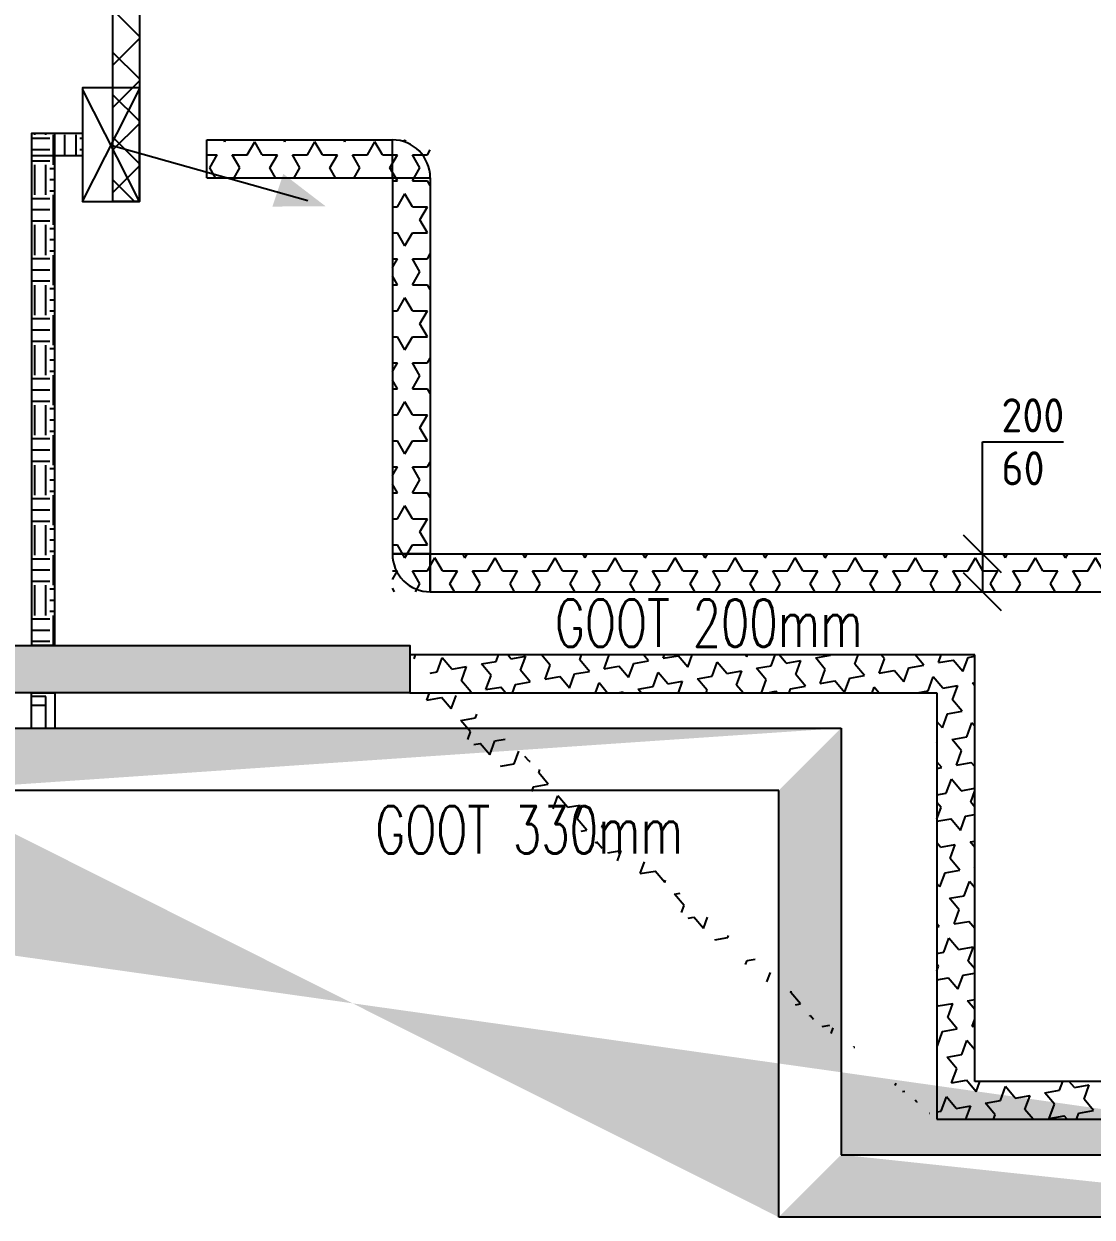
# Model space of a CAD drawing. Header units: millimetres. Extents: x -3262 to 113774, y 0 to 217478.
# Drawn here: x 90328 to 95977, y 194215 to 200523 of the extents above; entities that cross this region are included whole.
import ezdxf

# ---------------------------------------------------------------- set-up
doc = ezdxf.new("R2010")
doc.units = ezdxf.units.MM
doc.header["$LTSCALE"] = 100
for name, color, linetype in [('ByLayer', 2, 'Continuous'), ('EL6131--_ENERGIEBEDR (1996)', 2, 'Continuous'), ('EL6131--_GEBOUWINST (1996)', 2, 'Continuous'), ('EL6131--_KG_D', 3, 'Continuous'), ('EM6131--_KG', 1, 'Continuous')]:
    doc.layers.add(name, color=color, linetype=linetype)
doc.styles.add('CofelyArial', font='arial.ttf')
doc.styles.add('ROMANS', font='ROMANS', dxfattribs={"width": 0.7})
doc.styles.add('STABICAD-018', font='ISOCP.SHX', dxfattribs={"height": 1.8})

# ---------------------------------------------------------------- blocks, each defined once
blk = doc.blocks.new('*X71')
at = {"color": 0}
for p, q in [((35083.8, 13970), (35083.8, 14047.5)), ((34964, 13970), (35083.8, 13970))]:
    blk.add_line(p, q, dxfattribs=at)
blk = doc.blocks.new('*X72')
at = {"color": 0}
for p, q in [((37748.5, 13501.8), (37862.7, 13616.1)), ((37935.9, 13476.1), (37795.9, 13616.1)), ((37947.3, 13476.1), (38087.3, 13616.1)), ((38160.4, 13476.1), (38020.4, 13616.1)), ((38171.8, 13476.1), (38311.8, 13616.1)), ((38384.9, 13476.1), (38244.9, 13616.1)), ((38396.3, 13476.1), (38536.3, 13616.1)), ((38609.4, 13476.1), (38469.4, 13616.1)), ((38620.8, 13476.1), (38760.8, 13616.1))]:
    blk.add_line(p, q, dxfattribs=at)
blk = doc.blocks.new('PIJL-UIT')
at = {"layer": 'ByLayer', "color": 2}
blk.add_line((0, 0), (2.92, 10.41), dxfattribs=at)
blk.add_solid([(3.228, 11.35), (1.515, 9.111), (3.239, 8.536)], dxfattribs=at)
blk = doc.blocks.new('NV-1')
at = {"layer": 'ByLayer'}
for p, q in [((0, 4), (7.91, 0)), ((0, 0), (7.91, 4))]:
    blk.add_line(p, q, dxfattribs=at)
blk.add_lwpolyline([(0, 0), (8, 0), (8, 4), (0, 4)], close=True, dxfattribs=at)
blk = doc.blocks.new('*X73')
at = {"color": 0}
for p, q in [((35401, 14029.5), (35401.2, 14029.5)), ((35421.1, 13950.2), (35421.1, 14044.8)), ((35480.6, 13950.2), (35480.6, 14044.8)), ((35540.2, 13950.2), (35540.2, 14044.8)), ((35560, 14029.5), (35718.8, 14029.5)), ((35738.6, 13950.2), (35738.6, 14044.8)), ((35798.1, 13950.2), (35798.1, 14044.8)), ((35857.7, 13950.2), (35857.7, 14044.8)), ((35877.5, 14029.5), (36036.2, 14029.5)), ((36056.1, 13950.2), (36056.1, 14044.8)), ((36115.6, 13994.6), (36115.6, 14044.8)), ((36175.2, 13950.2), (36175.2, 14044.8)), ((36195, 14029.5), (36353.8, 14029.5)), ((36373.6, 13950.2), (36373.6, 14044.8)), ((36433.1, 13950.2), (36433.1, 14044.8)), ((36492.7, 13950.2), (36492.7, 14044.8)), ((36512.5, 14029.5), (36671.2, 14029.5)), ((36691.1, 13950.2), (36691.1, 14044.8)), ((36750.6, 13950.2), (36750.6, 14044.8)), ((36810.2, 13950.2), (36810.2, 14044.8)), ((36830, 14029.5), (36988.8, 14029.5)), ((37008.6, 13950.2), (37008.6, 14044.8)), ((37068.1, 13950.2), (37068.1, 14044.8)), ((37127.7, 13950.2), (37127.7, 14044.8)), ((37147.5, 14029.5), (37306.2, 14029.5)), ((37326.1, 13950.2), (37326.1, 14044.8)), ((37385.6, 13950.2), (37385.6, 14044.8)), ((37445.2, 13950.2), (37445.2, 14044.8)), ((37465, 14029.5), (37623.8, 14029.5)), ((37643.6, 13950.2), (37643.6, 14044.8)), ((37703.1, 13950.2), (37703.1, 14044.8)), ((37762.7, 13950.2), (37762.7, 14044.8)), ((37782.5, 14029.5), (37941.2, 14029.5)), ((37961.1, 13950.2), (37961.1, 14044.8)), ((38020.6, 13950.2), (38020.6, 14044.8)), ((38080.2, 13950.2), (38080.2, 14044.8)), ((38100, 14029.5), (38108.5, 14029.5)), ((35401, 13970), (35401.2, 13970)), ((35560, 13970), (35718.8, 13970)), ((35579.8, 13924.8), (35579.8, 13950.2)), ((35639.4, 13924.8), (35639.4, 13950.2)), ((35698.9, 13924.8), (35698.9, 13950.2)), ((35877.5, 13970), (36036.2, 13970)), ((35897.3, 13924.8), (35897.3, 13950.2)), ((35956.9, 13924.8), (35956.9, 13950.2)), ((36016.4, 13924.8), (36016.4, 13950.2)), ((36115.6, 13950.2), (36115.6, 13994.6)), ((36195, 13970), (36353.8, 13970)), ((36214.8, 13924.8), (36214.8, 13950.2)), ((36274.4, 13924.8), (36274.4, 13950.2)), ((36333.9, 13924.8), (36333.9, 13950.2)), ((36512.5, 13970), (36671.2, 13970)), ((36532.3, 13924.8), (36532.3, 13950.2)), ((36591.9, 13924.8), (36591.9, 13950.2)), ((36651.4, 13924.8), (36651.4, 13950.2)), ((36830, 13970), (36988.8, 13970)), ((36849.8, 13924.8), (36849.8, 13950.2)), ((36909.4, 13924.8), (36909.4, 13950.2)), ((36968.9, 13924.8), (36968.9, 13950.2)), ((37147.5, 13970), (37306.2, 13970)), ((37167.3, 13924.8), (37167.3, 13950.2)), ((37226.9, 13924.8), (37226.9, 13950.2)), ((37286.4, 13924.8), (37286.4, 13950.2)), ((37465, 13970), (37623.8, 13970)), ((37484.8, 13924.8), (37484.8, 13950.2)), ((37544.4, 13924.8), (37544.4, 13950.2)), ((37603.9, 13924.8), (37603.9, 13950.2)), ((37782.5, 13970), (37941.2, 13970)), ((37802.3, 13924.8), (37802.3, 13950.2)), ((37861.9, 13924.8), (37861.9, 13950.2)), ((37921.4, 13924.8), (37921.4, 13950.2)), ((38100, 13970), (38108.5, 13970)), ((35401.2, 13930.3), (35560, 13930.3)), ((35718.8, 13930.3), (35877.5, 13930.3)), ((36036.2, 13930.3), (36065.1, 13930.3)), ((36065.1, 13930.3), (36195, 13930.3)), ((36353.8, 13930.3), (36512.5, 13930.3)), ((36671.2, 13930.3), (36819, 13930.3)), ((36819, 13930.3), (36830, 13930.3)), ((36988.8, 13930.3), (37147.5, 13930.3)), ((37306.2, 13930.3), (37465, 13930.3)), ((37623.8, 13930.3), (37634.5, 13930.3)), ((37634.5, 13930.3), (37748.5, 13930.3)), ((37748.5, 13930.3), (37782.5, 13930.3)), ((37941.2, 13930.3), (37988.5, 13930.3)), ((37988.5, 13930.3), (38100, 13930.3)), ((37988.5, 13870.8), (38100, 13870.8)), ((37988.5, 13811.2), (38100, 13811.2)), ((38020.6, 13776.1), (38020.6, 13791.4)), ((38080.2, 13776.1), (38080.2, 13791.4))]:
    blk.add_line(p, q, dxfattribs=at)
blk = doc.blocks.new('*U122')
at = {"color": 0, "linetype": 'Continuous'}
for p, q in [((0, 100, -2730), (980.2, 100, -2730)), ((0, -100, -2730), (0, 100, -2730)), ((980.2, -100, -2730), (980.2, 100, -2730)), ((0, -100, -2730), (980.2, -100, -2730))]:
    blk.add_line(p, q, dxfattribs=at)
at = {"color": 1, "style": 'CofelyArial'}
for tag in ['CODE', 'SECTIONCODE', 'POSITIONCODE']:
    blk.add_attdef(tag, (91296.7, 199809.7, 2730), '', height=1.8, dxfattribs=at)
blk = doc.blocks.new('*U121')
at = {"color": 0, "linetype": 'Continuous'}
for q in [(-100, -100, -2730), (100, 100, -2730)]:
    blk.add_line((-100, 100, -2730), q, dxfattribs=at)
blk.add_arc((-100, 100, -2730), 200, 270, 0, dxfattribs=at)
at = {"color": 1, "style": 'CofelyArial'}
for tag in ['CODE', 'SECTIONCODE', 'POSITIONCODE']:
    blk.add_attdef(tag, (92376.9, 199809.7, 2730), '', height=1.8, dxfattribs=at)
blk = doc.blocks.new('*U125')
at = {"color": 0, "linetype": 'Continuous'}
for p, q in [((0, 100, -2730), (1988.9, 100, -2730)), ((0, -100, -2730), (0, 100, -2730)), ((1988.9, -100, -2730), (1988.9, 100, -2730)), ((0, -100, -2730), (1988.9, -100, -2730))]:
    blk.add_line(p, q, dxfattribs=at)
at = {"color": 1, "style": 'CofelyArial'}
for tag in ['CODE', 'SECTIONCODE', 'POSITIONCODE']:
    blk.add_attdef(tag, (92376.9, 199709.7, 2730), '', height=1.8, dxfattribs=at)
blk = doc.blocks.new('*U123')
at = {"color": 0, "linetype": 'Continuous'}
for q in [(-100, -100, -2730), (100, 100, -2730)]:
    blk.add_line((-100, 100, -2730), q, dxfattribs=at)
blk.add_arc((-100, 100, -2730), 200, 270, 0, dxfattribs=at)
at = {"color": 1, "style": 'CofelyArial'}
for tag in ['CODE', 'SECTIONCODE', 'POSITIONCODE']:
    blk.add_attdef(tag, (92376.9, 197620.8, 2730), '', height=1.8, dxfattribs=at)
blk = doc.blocks.new('*U124')
at = {"color": 0, "linetype": 'Continuous'}
for p, q in [((0, 100, -2730), (6340, 100, -2730)), ((0, -100, -2730), (0, 100, -2730)), ((6340, -100, -2730), (6340, 100, -2730)), ((0, -100, -2730), (6340, -100, -2730))]:
    blk.add_line(p, q, dxfattribs=at)
at = {"color": 1, "style": 'CofelyArial'}
for tag in ['CODE', 'SECTIONCODE', 'POSITIONCODE']:
    blk.add_attdef(tag, (92476.9, 197620.8, 2730), '', height=1.8, dxfattribs=at)
blk = doc.blocks.new('*U126')
at = {"color": 0, "linetype": 'Continuous'}
for p, q in [((0, 0, -2730), (0, 592.8, -2730)), ((0, 592.8, -2730), (428.7, 592.8, -2730)), ((100, -100, -2730), (-100, 100, -2730)), ((0, 0, -2730), (0, -200, -2730)), ((100, -300, -2730), (-100, -100, -2730))]:
    blk.add_line(p, q, dxfattribs=at)
at = {"color": 0, "linetype": 'Continuous', "style": 'STABICAD-018'}
for s, p in [('200', (100, 642.8, -2730)), ('60', (100, 362.8, -2730))]:
    blk.add_text(s, height=180, dxfattribs=at).set_placement(p)
at = {"color": 1, "style": 'CofelyArial'}
blk.add_attdef('CODE', (95397.4, 197720.8, 2730), '', height=1.8, dxfattribs=at)

msp = doc.modelspace()

# ---------------------------------------------------------------- hatches: boundary and pattern name
at = {"layer": 'EL6131--_ENERGIEBEDR (1996)'}
h = msp.add_hatch(dxfattribs=at)
h.set_pattern_fill('STARS', color=1, scale=25, angle=10)
h.paths.add_polyline_path([(88782.7, 198321.5), (72106.7, 198321.5), (71856.7, 198571.5), (72306.7, 198571.5), (89032.7, 198571.5), (89946.7, 197237.2), (92368.8, 197237.2), (92368.8, 196987.2), (89696.7, 196987.2)])
h = msp.add_hatch(dxfattribs=at)
h.set_pattern_fill('ZIGZAG', color=1, scale=25, angle=15)
h.set_pattern_definition([(15, (0, 0), (56.1266, 97.214124), [79.375, -79.375]), (105, (76.67, 20.54), (-97.214124, 56.1266), [79.375, -79.375])])
edge = h.paths.add_edge_path()
edge.add_line((72293.7, 198134.5), (88188.2, 198134.5))
edge.add_line((88265.7, 197804.5), (72623.7, 197804.5))
edge.add_line((89179.7, 196470.2), (88265.7, 197804.5))
edge.add_line((88595.7, 198134.5), (89509.7, 196800.2))
edge.add_line((88188.2, 198134.5), (88595.7, 198134.5))
edge.add_line((89509.7, 196800.2), (94649.5, 196800.2))
edge.add_line((89823.4, 196470.2), (89179.7, 196470.2))
edge.add_line((94319.5, 196470.2), (89823.4, 196470.2))
edge.add_line((94319.5, 194215), (94319.5, 196470.2))
edge.add_line((94649.5, 196800.2), (94649.5, 194545))
edge.add_line((97739.3, 194215), (94319.5, 194215))
edge.add_line((94649.5, 194545), (97739.3, 194545))
h = msp.add_hatch(dxfattribs=at)
h.set_pattern_fill('STARS', color=1, scale=25, angle=10)
edge = h.paths.add_edge_path()
edge.add_line((95356.3, 194932.2), (95356.3, 197187.2))
edge.add_line((95156.3, 196987.2), (95156.3, 194732.2))
edge.add_line((92368.8, 196987.2), (95156.3, 196987.2))
edge.add_line((95356.3, 197187.2), (92368.8, 197187.2))
edge.add_line((95156.3, 194732.2), (97835.9, 194732.2))
edge.add_line((97835.9, 194932.2), (95356.3, 194932.2))
at = {"layer": 'EL6131--_KG_D'}
h = msp.add_hatch(dxfattribs=at)
h.set_pattern_fill('STARS', color=1, scale=25)
h.set_pattern_definition([(0, (-327.09, -27975.6), (0, 137.48153), [79.375, -79.375]), (60, (-327.09, -27975.6), (-119.0625, 68.74077), [79.375, -79.375]), (120, (-287.4, -27906.86), (-119.0625, -68.74077), [79.375, -79.375])])
h.paths.add_polyline_path([(98816.9, 197720.8), (92476.9, 197720.8), (92476.9, 199909.7), (91296.7, 199909.7), (91296.7, 199709.7), (92276.9, 199709.7), (92276.9, 197520.8), (98816.9, 197520.8)])

# ---------------------------------------------------------------- linework, layer by layer
at = {"layer": 'EL6131--_ENERGIEBEDR (1996)'}
for p, q in [((95356.3, 197187.2), (92368.8, 197187.2)), ((95356.3, 194932.2), (95356.3, 197187.2)), ((90367.8, 196987.2), (90367.8, 196800.2)), ((90367.8, 196987.2), (90492.8, 196987.2)), ((90492.8, 196987.2), (90492.8, 196800.2)), ((92368.8, 196987.2), (95156.3, 196987.2)), ((95156.3, 196987.2), (95156.3, 194732.2)), ((89509.7, 196800.2), (94649.5, 196800.2)), ((90367.8, 196800.2), (90492.8, 196800.2)), ((94649.5, 196800.2), (94649.5, 194545)), ((94319.5, 196470.2), (89823.4, 196470.2)), ((94319.5, 194215), (94319.5, 196470.2)), ((97835.9, 194932.2), (95356.3, 194932.2)), ((95156.3, 194732.2), (97835.9, 194732.2)), ((94649.5, 194545), (97739.3, 194545)), ((97739.3, 194215), (94319.5, 194215))]:
    msp.add_line(p, q, dxfattribs=at)
for points in [[(90490.5, 199944.7), (90490.5, 197237.2), (90370.5, 197237.2), (90370.5, 199944.7)], [(90639.3, 199824.7), (90370.5, 199824.7), (90370.5, 199944.7), (90639.3, 199944.7)], [(88782.7, 198321.5), (88782.7, 198321.5), (88782.7, 198321.5), (72106.7, 198321.5), (72106.7, 198321.5), (72106.7, 198321.5), (71856.7, 198571.5), (72306.7, 198571.5), (72306.7, 198571.5), (89032.7, 198571.5), (89032.7, 198571.5), (89032.7, 198571.5), (89946.7, 197237.2), (92368.8, 197237.2), (92368.8, 196987.2), (89696.7, 196987.2)]]:
    msp.add_lwpolyline(points, close=True, dxfattribs=at)
at = {"layer": 'EL6131--_GEBOUWINST (1996)', "color": 2, "linetype": 'Continuous'}
msp.add_lwpolyline([(90939.3, 210208.2), (90939.3, 199584.7), (90799.3, 199584.7), (90799.3, 210208.2)], close=True, dxfattribs=at)

# ---------------------------------------------------------------- block references
at = {"layer": 'EL6131--_ENERGIEBEDR (1996)', "color": 2, "linetype": 'Continuous', "xscale": 75, "yscale": 75, "zscale": 75, "rotation": 90}
msp.add_blockref('NV-1', (90939.3, 199584.7), dxfattribs=at)
at = {"layer": 'EL6131--_ENERGIEBEDR (1996)', "color": 1, "linetype": 'Continuous', "rotation": 90}
msp.add_blockref('*X73', (104415.3, 161836.2), dxfattribs=at)
at = {"layer": 'EL6131--_ENERGIEBEDR (1996)', "color": 1, "linetype": 'Continuous', "xscale": 100, "yscale": 100, "zscale": 100, "rotation": 270}
msp.add_blockref('PIJL-UIT', (90789.3, 199881.3), dxfattribs=at)
at = {"layer": 'EL6131--_ENERGIEBEDR (1996)', "color": 1, "rotation": 90}
for p in [(104415.3, 161883.1), (104415.3, 161836.2)]:
    msp.add_blockref('*X71', p, dxfattribs=at)
at = {"layer": 'EL6131--_GEBOUWINST (1996)', "color": 1, "linetype": 'Continuous', "rotation": 90}
msp.add_blockref('*X72', (104415.3, 161836.2), dxfattribs=at)
at = {"layer": 'EL6131--_KG_D', "linetype": 'Continuous'}
for name, p in [('*U122', (91296.7, 199809.7, 2730)), ('*U124', (92476.9, 197620.8, 2730))]:
    msp.add_blockref(name, p, dxfattribs=at)
for name, p, rotation in [('*U121', (92376.9, 199809.7, 2730), 90.00000000000001), ('*U125', (92376.9, 199709.7, 2730), 270), ('*U123', (92376.9, 197620.8, 2730), 270)]:
    msp.add_blockref(name, p, dxfattribs=dict(at, rotation=rotation))
at = {"layer": 'EM6131--_KG', "linetype": 'Continuous'}
msp.add_blockref('*U126', (95397.4, 197720.8, 2730), dxfattribs=at)

# ---------------------------------------------------------------- texts
at = {"layer": 'EL6131--_ENERGIEBEDR (1996)', "color": 1, "linetype": 'Continuous', "style": 'ROMANS', "width": 0.7}
for s, p in [('GOOT 200mm', (93136.7, 197230.7)), ('GOOT 330mm', (92187, 196138.1))]:
    msp.add_text(s, height=250, dxfattribs=at).set_placement(p)

doc.saveas('drawing.dxf')
